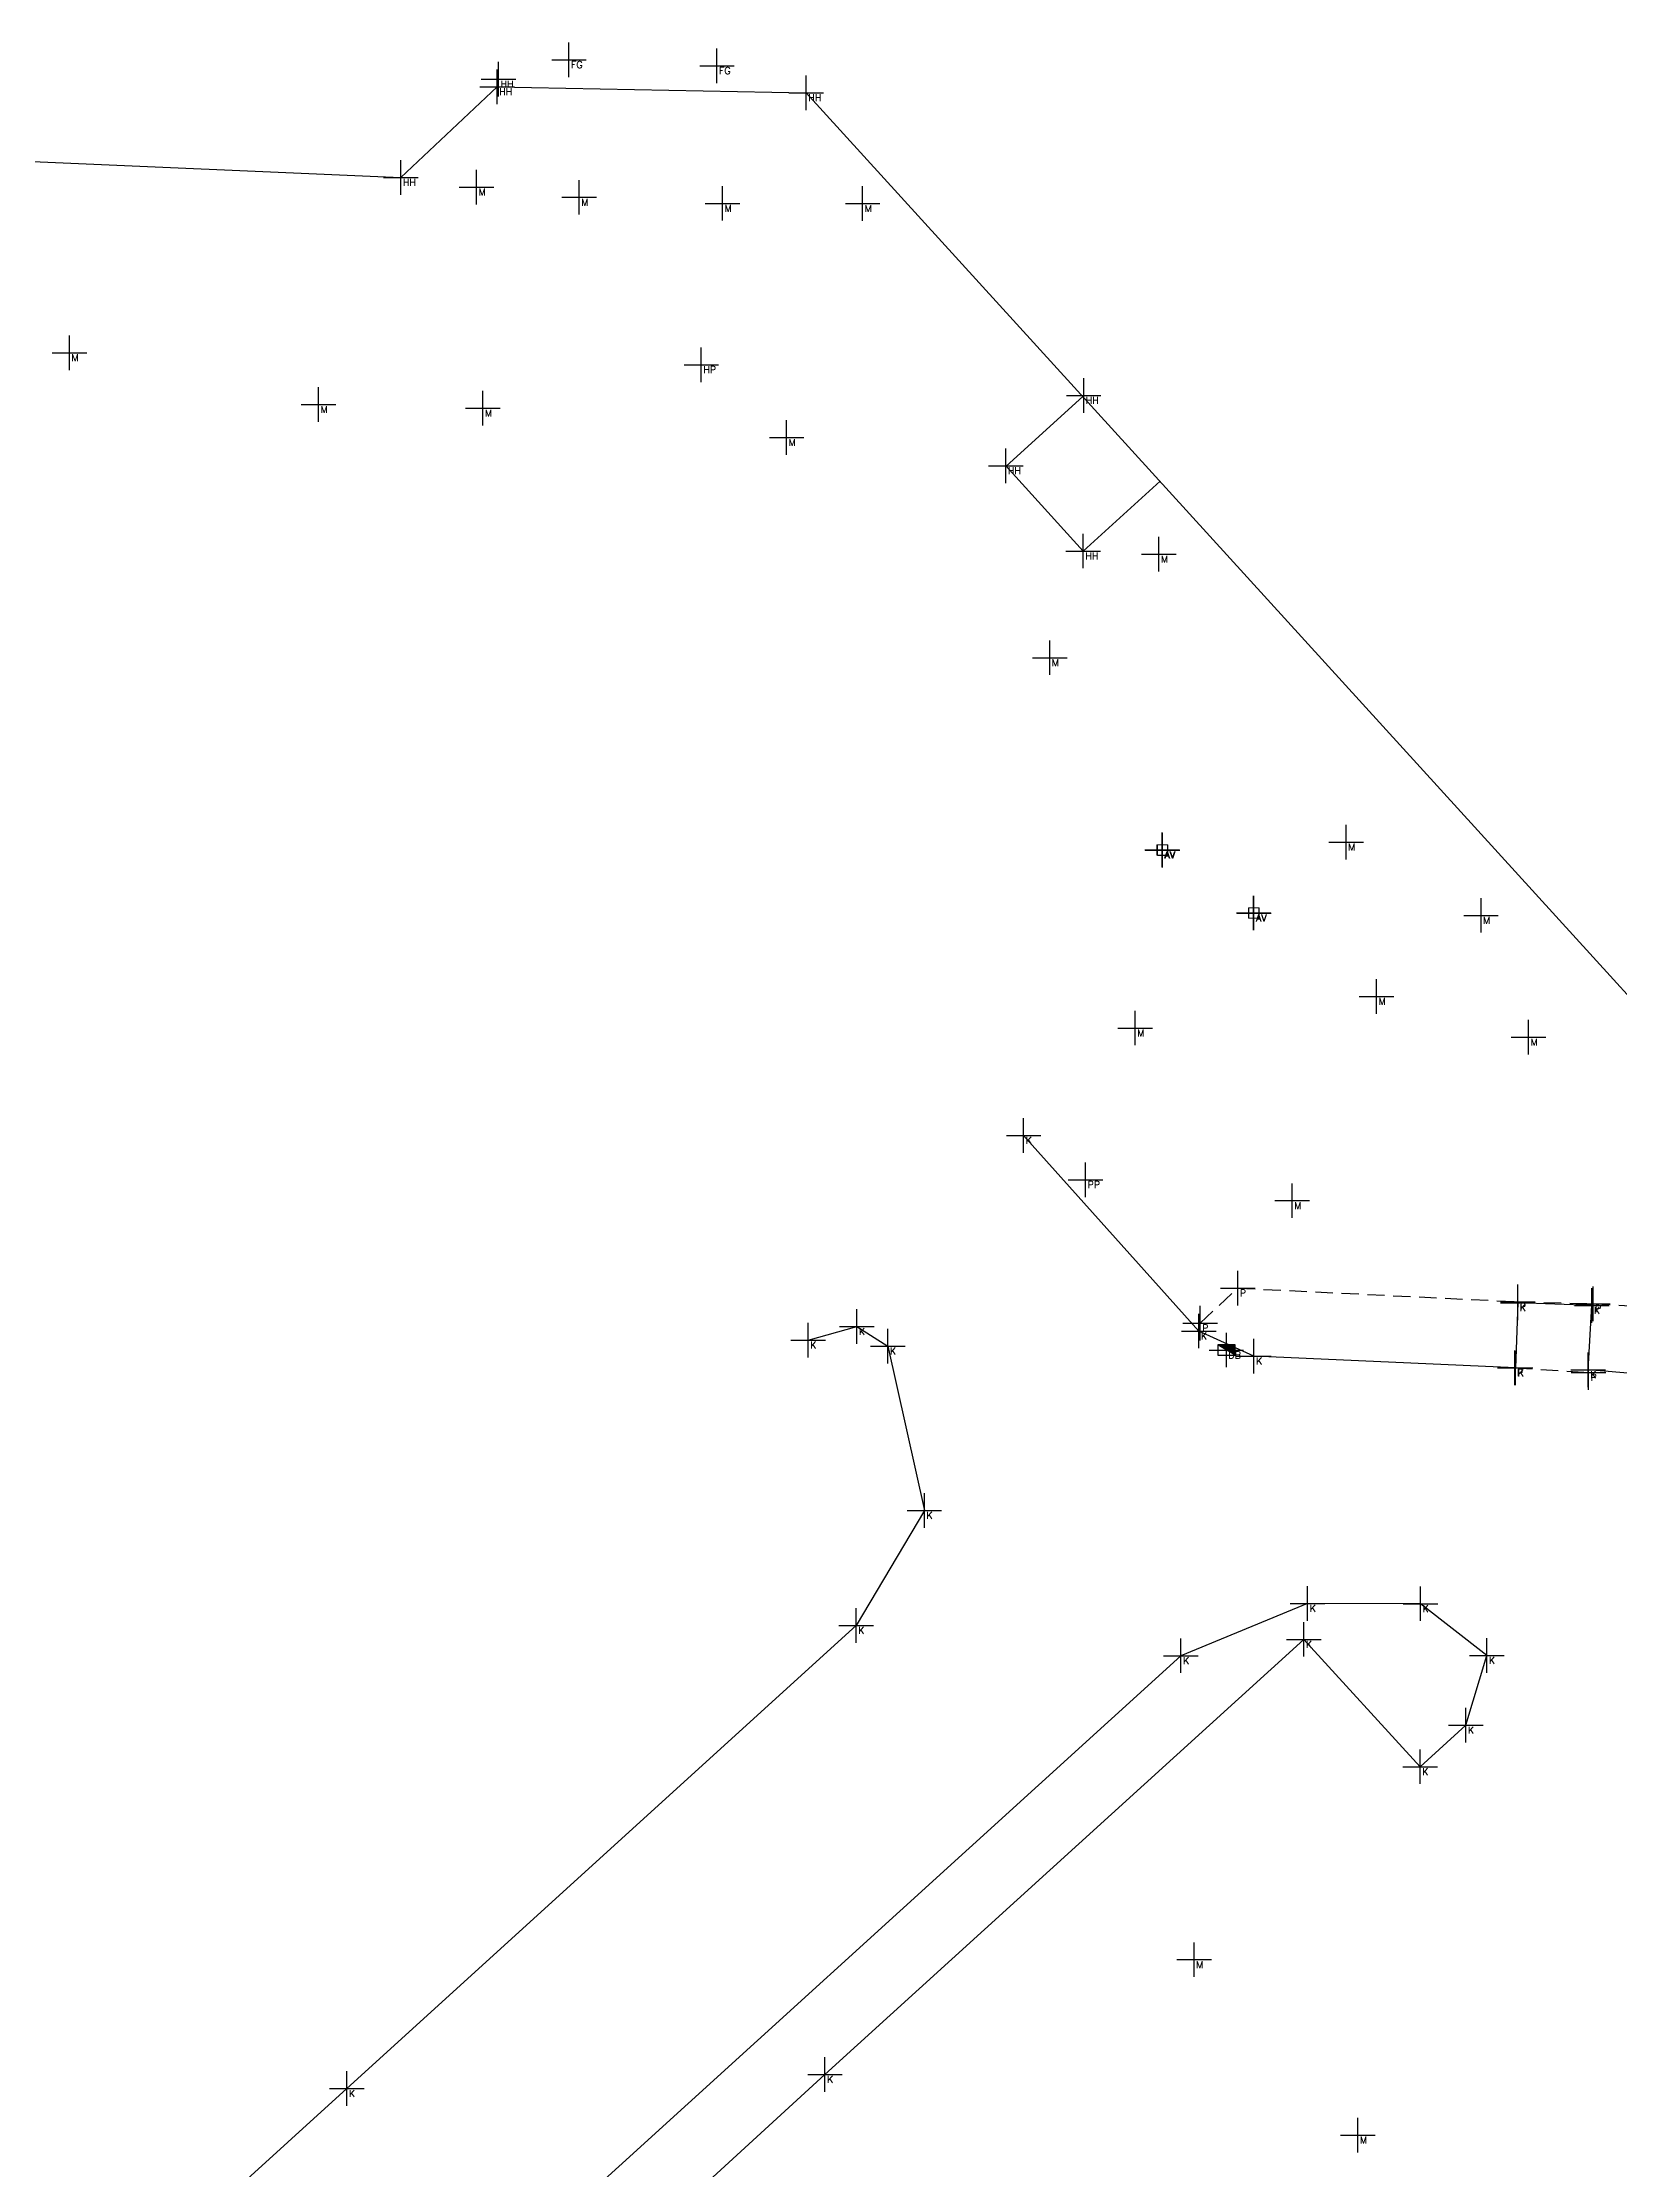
# Model space of a CAD drawing. Header units: metres. Extents: x 113488 to 113987, y 6281306 to 6282136.
# Drawn here: x 113809.7 to 113855.3, y 6281596.7 to 6281658.1 of the extents above; entities that cross this region are included whole.
import ezdxf
from ezdxf.enums import TextEntityAlignment as Align

# ---------------------------------------------------------------- set-up
doc = ezdxf.new("R2010")
doc.units = ezdxf.units.M
doc.header["$PDMODE"] = 2
doc.header["$PDSIZE"] = 0.5
doc.linetypes.add('DASHED', pattern=[0.75, 0.5, -0.25])
doc.linetypes.add('HIDDEN2', pattern=[0.1875, 0.125, -0.0625])
for name, color, linetype in [('M-0CODE', 7, 'Continuous'), ('M-1MATPKT', 7, 'Continuous'), ('M-2VA', 7, 'Continuous'), ('M-3YTOR', 7, 'Continuous'), ('M-BEF-BRUNNAR-INMÄTT', 7, 'Continuous'), ('M-BEF-BYGGNAD-INMÄTT', 7, 'Continuous'), ('M-BEF-VA-V', 4, 'HIDDEN2'), ('M-BEF-VA-V-INMÄTT', 7, 'Continuous'), ('M-BEF-VÄGKANT', 6, 'DASHED'), ('M-BEF-VÄGKANTSTÖD', 1, 'Continuous'), ('pntdesc', 1, 'Continuous')]:
    doc.layers.add(name, color=color, linetype=linetype)
doc.styles.get("Standard").update_dxf_attribs({"font": 'simplex8.shx'})

# ---------------------------------------------------------------- blocks, each defined once
blk = doc.blocks.new('meas')
at = {"color": 0}
blk.add_point((0, 0), dxfattribs=at)
at = {"layer": 'pntdesc'}
blk.add_attdef('PNTDESC', text='', height=1, dxfattribs=at).set_placement((0.3, -0.21), align=Align.TOP_LEFT)
blk = doc.blocks.new('AV')
at = {"layer": 'M-BEF-VA-V', "linetype": 'Continuous', "lineweight": 0, "flags": 128}
blk.add_lwpolyline([(-0.15, 0.15), (-0.15, -0.15), (0.15, -0.15), (0.15, 0.15)], close=True, dxfattribs=at)
blk = doc.blocks.new('BEF-DB')
blk.add_hatch(color=256).paths.add_polyline_path([(-0.25, 0.15), (0.25, -0.15), (0.25, 0.15)])
blk.add_line((0.25, -0.15), (-0.25, 0.15))
at = {"flags": 128}
blk.add_lwpolyline([(-0.25, 0.15), (-0.25, -0.15), (0.25, -0.15), (0.25, 0.15)], close=True, dxfattribs=at)

msp = doc.modelspace()

# ---------------------------------------------------------------- linework, layer by layer
at = {"layer": 'M-BEF-BYGGNAD-INMÄTT', "elevation": 7.475}
msp.add_lwpolyline([(113841.994, 6281645.467), (113839.777, 6281643.452), (113837.545, 6281645.907), (113839.76, 6281647.92)], dxfattribs=at)
at = {"layer": 'M-BEF-BYGGNAD-INMÄTT'}
for points in [[(113808.737, 6281654.739, 7.459), (113820.051, 6281654.247, 7.493), (113822.836, 6281656.87, 7.572), (113831.769, 6281656.695, 7.552)], [(113831.769, 6281656.695, 7.552), (113856.184, 6281629.884, 7.474)]]:
    msp.add_polyline3d(points, dxfattribs=at)
at = {"layer": 'M-BEF-VÄGKANT'}
for points in [[(113843.155, 6281621.138, 7.188), (113844.241, 6281622.147, 7.235), (113852.336, 6281621.755, 7.273), (113854.51, 6281621.697, 7.256), (113872.249, 6281620.73, 7.304), (113872.161, 6281619.027, 7.354)], [(113852.252, 6281619.844, 7.154), (113854.38, 6281619.707, 7.172)]]:
    msp.add_polyline3d(points, dxfattribs=at)
at = {"layer": 'M-BEF-VÄGKANTSTÖD'}
for points in [[(113891.462, 6281611.157, 7.156), (113892.91, 6281609.563, 7.021), (113890.079, 6281609.716, 7.037), (113886.766, 6281613.423, 7.086), (113888.228, 6281614.726, 7.222), (113886.773, 6281616.304, 7.256), (113885.273, 6281614.958, 7.096), (113882.201, 6281618.385, 7.153), (113875.45, 6281618.742, 7.227), (113866.19, 6281619.169, 7.228), (113857.241, 6281619.545, 7.137), (113854.371, 6281619.786, 7.164), (113854.477, 6281621.643, 7.254), (113852.332, 6281621.721, 7.247), (113852.272, 6281619.839, 7.134), (113844.709, 6281620.184, 7.068), (113843.114, 6281620.908, 7.078), (113838.053, 6281626.562, 7.159)], [(113831.827, 6281620.645, 7.217), (113833.23, 6281621.035, 7.198), (113834.126, 6281620.471, 7.199), (113835.183, 6281615.72, 7.059), (113833.212, 6281612.398, 7.018), (113818.49, 6281599.012, 6.841), (113801.006, 6281583.115, 6.512), (113788.676, 6281571.883, 6.341)], [(113846.15, 6281611.996, 7.222), (113849.516, 6281608.316, 7.187), (113850.835, 6281609.514, 7.209), (113851.44, 6281611.528, 7.242), (113849.521, 6281613.027, 7.221), (113846.26, 6281613.031, 7.178), (113842.599, 6281611.524, 7.117), (113822.237, 6281593.018, 6.7), (113805.966, 6281578.213, 6.433), (113794.91, 6281568.164, 6.264), (113785.481, 6281559.584, 6.12), (113783.398, 6281556.652, 6.041), (113783.466, 6281554.148, 5.988), (113784.671, 6281552.041, 5.957), (113786.084, 6281551.369, 5.94), (113787.514, 6281551.917, 5.952), (113788.304, 6281552.687, 5.965), (113785.022, 6281556.352, 6.029), (113795.156, 6281565.586, 6.219), (113803.447, 6281573.137, 6.433), (113807.699, 6281568.502, 6.389)], [(113832.311, 6281599.42, 6.969), (113846.15, 6281611.996, 7.222)], [(113807.675, 6281568.505, 6.377), (113813.208, 6281573.595, 6.448), (113809.049, 6281578.088, 6.572), (113816.67, 6281585.067, 6.677), (113824.093, 6281591.887, 6.809), (113832.311, 6281599.42, 6.969)]]:
    msp.add_polyline3d(points, dxfattribs=at)

# ---------------------------------------------------------------- block references
at = {"layer": 'M-0CODE', "color": 7}
ref = msp.add_blockref('meas', (113824.912, 6281657.648, 7.589), dxfattribs=dict(at, xscale=0.2, yscale=0.2, zscale=0.2))
ref.add_attrib('PNTDESC', 'FG', dxfattribs={"layer": 'pntdesc', "height": 0.2}).set_placement((113824.972, 6281657.606, 7.589), align=Align.TOP_LEFT)
ref = msp.add_blockref('meas', (113829.189, 6281657.478, 7.579), dxfattribs=dict(at, xscale=0.2, yscale=0.2, zscale=0.2))
ref.add_attrib('PNTDESC', 'FG', dxfattribs={"layer": 'pntdesc', "height": 0.2}).set_placement((113829.249, 6281657.436, 7.579), align=Align.TOP_LEFT)
ref = msp.add_blockref('meas', (113831.769, 6281656.695, 7.552), dxfattribs=dict(at, xscale=0.2, yscale=0.2, zscale=0.2))
ref.add_attrib('PNTDESC', 'HH', dxfattribs={"layer": 'pntdesc', "height": 0.2}).set_placement((113831.829, 6281656.653, 7.552), align=Align.TOP_LEFT)
ref = msp.add_blockref('meas', (113839.788, 6281647.946, 7.54), dxfattribs=dict(at, xscale=0.2, yscale=0.2, zscale=0.2))
ref.add_attrib('PNTDESC', 'HH', dxfattribs={"layer": 'pntdesc', "height": 0.2}).set_placement((113839.848, 6281647.904, 7.54), align=Align.TOP_LEFT)
ref = msp.add_blockref('meas', (113837.537, 6281645.916, 7.492), dxfattribs=dict(at, xscale=0.2, yscale=0.2, zscale=0.2))
ref.add_attrib('PNTDESC', 'HH', dxfattribs={"layer": 'pntdesc', "height": 0.2}).set_placement((113837.597, 6281645.874, 7.492), align=Align.TOP_LEFT)
ref = msp.add_blockref('meas', (113839.777, 6281643.452, 7.475), dxfattribs=dict(at, xscale=0.2, yscale=0.2, zscale=0.2))
ref.add_attrib('PNTDESC', 'HH', dxfattribs={"layer": 'pntdesc', "height": 0.2}).set_placement((113839.837, 6281643.41, 7.475), align=Align.TOP_LEFT)
at = {"layer": 'M-1MATPKT', "color": 20}
ref = msp.add_blockref('meas', (113822.836, 6281656.87, 7.572), dxfattribs=dict(at, xscale=0.2, yscale=0.2, zscale=0.2))
ref.add_attrib('PNTDESC', 'HH', dxfattribs={"layer": 'pntdesc', "height": 0.2}).set_placement((113822.896, 6281656.828, 7.572), align=Align.TOP_LEFT)
ref = msp.add_blockref('meas', (113822.874, 6281657.087, 7.573), dxfattribs=dict(at, xscale=0.2, yscale=0.2, zscale=0.2))
ref.add_attrib('PNTDESC', 'HH', dxfattribs={"layer": 'pntdesc', "height": 0.2}).set_placement((113822.934, 6281657.045, 7.573), align=Align.TOP_LEFT)
ref = msp.add_blockref('meas', (113820.051, 6281654.247, 7.493), dxfattribs=dict(at, xscale=0.2, yscale=0.2, zscale=0.2))
ref.add_attrib('PNTDESC', 'HH', dxfattribs={"layer": 'pntdesc', "height": 0.2}).set_placement((113820.111, 6281654.205, 7.493), align=Align.TOP_LEFT)
at = {"layer": 'M-1MATPKT', "color": 130}
ref = msp.add_blockref('meas', (113828.736, 6281648.833, 7.416), dxfattribs=dict(at, xscale=0.2, yscale=0.2, zscale=0.2))
ref.add_attrib('PNTDESC', 'HP', dxfattribs={"layer": 'pntdesc', "height": 0.2}).set_placement((113828.796, 6281648.791, 7.416), align=Align.TOP_LEFT)
at = {"layer": 'M-1MATPKT', "color": 20}
ref = msp.add_blockref('meas', (113839.842, 6281625.281, 7.282), dxfattribs=dict(at, xscale=0.2, yscale=0.2, zscale=0.2))
ref.add_attrib('PNTDESC', 'PP', dxfattribs={"layer": 'pntdesc', "height": 0.2}).set_placement((113839.902, 6281625.239, 7.282), align=Align.TOP_LEFT)
at = {"layer": 'M-2VA', "color": 130}
ref = msp.add_blockref('meas', (113842.056, 6281634.813, 7.339), dxfattribs=dict(at, xscale=0.2, yscale=0.2, zscale=0.2))
ref.add_attrib('PNTDESC', 'AV', dxfattribs={"layer": 'pntdesc', "height": 0.2}).set_placement((113842.116, 6281634.771, 7.339), align=Align.TOP_LEFT)
ref = msp.add_blockref('meas', (113842.07, 6281634.806, 7.36), dxfattribs=dict(at, xscale=0.2, yscale=0.2, zscale=0.2))
ref.add_attrib('PNTDESC', 'AV', dxfattribs={"layer": 'pntdesc', "height": 0.2}).set_placement((113842.13, 6281634.764, 7.36), align=Align.TOP_LEFT)
ref = msp.add_blockref('meas', (113844.701, 6281632.99, 7.398), dxfattribs=dict(at, xscale=0.2, yscale=0.2, zscale=0.2))
ref.add_attrib('PNTDESC', 'AV', dxfattribs={"layer": 'pntdesc', "height": 0.2}).set_placement((113844.761, 6281632.948, 7.398), align=Align.TOP_LEFT)
ref = msp.add_blockref('meas', (113844.71, 6281632.989, 7.36), dxfattribs=dict(at, xscale=0.2, yscale=0.2, zscale=0.2))
ref.add_attrib('PNTDESC', 'AV', dxfattribs={"layer": 'pntdesc', "height": 0.2}).set_placement((113844.77, 6281632.947, 7.36), align=Align.TOP_LEFT)
at = {"layer": 'M-2VA', "color": 150}
ref = msp.add_blockref('meas', (113843.912, 6281620.359, 7.024), dxfattribs=dict(at, xscale=0.2, yscale=0.2, zscale=0.2))
ref.add_attrib('PNTDESC', 'DB', dxfattribs={"layer": 'pntdesc', "height": 0.2}).set_placement((113843.972, 6281620.317, 7.024), align=Align.TOP_LEFT)
at = {"layer": 'M-3YTOR', "color": 90}
ref = msp.add_blockref('meas', (113822.241, 6281653.971, 7.495), dxfattribs=dict(at, xscale=0.2, yscale=0.2, zscale=0.2))
ref.add_attrib('PNTDESC', 'M', dxfattribs={"layer": 'pntdesc', "height": 0.2}).set_placement((113822.301, 6281653.929, 7.495), align=Align.TOP_LEFT)
ref = msp.add_blockref('meas', (113825.209, 6281653.675, 7.484), dxfattribs=dict(at, xscale=0.2, yscale=0.2, zscale=0.2))
ref.add_attrib('PNTDESC', 'M', dxfattribs={"layer": 'pntdesc', "height": 0.2}).set_placement((113825.269, 6281653.633, 7.484), align=Align.TOP_LEFT)
ref = msp.add_blockref('meas', (113829.346, 6281653.5, 7.483), dxfattribs=dict(at, xscale=0.2, yscale=0.2, zscale=0.2))
ref.add_attrib('PNTDESC', 'M', dxfattribs={"layer": 'pntdesc', "height": 0.2}).set_placement((113829.406, 6281653.458, 7.483), align=Align.TOP_LEFT)
ref = msp.add_blockref('meas', (113833.4, 6281653.493, 7.471), dxfattribs=dict(at, xscale=0.2, yscale=0.2, zscale=0.2))
ref.add_attrib('PNTDESC', 'M', dxfattribs={"layer": 'pntdesc', "height": 0.2}).set_placement((113833.46, 6281653.451, 7.471), align=Align.TOP_LEFT)
ref = msp.add_blockref('meas', (113810.471, 6281649.182, 7.42), dxfattribs=dict(at, xscale=0.2, yscale=0.2, zscale=0.2))
ref.add_attrib('PNTDESC', 'M', dxfattribs={"layer": 'pntdesc', "height": 0.2}).set_placement((113810.531, 6281649.14, 7.42), align=Align.TOP_LEFT)
ref = msp.add_blockref('meas', (113817.673, 6281647.684, 7.437), dxfattribs=dict(at, xscale=0.2, yscale=0.2, zscale=0.2))
ref.add_attrib('PNTDESC', 'M', dxfattribs={"layer": 'pntdesc', "height": 0.2}).set_placement((113817.733, 6281647.642, 7.437), align=Align.TOP_LEFT)
ref = msp.add_blockref('meas', (113822.423, 6281647.579, 7.43), dxfattribs=dict(at, xscale=0.2, yscale=0.2, zscale=0.2))
ref.add_attrib('PNTDESC', 'M', dxfattribs={"layer": 'pntdesc', "height": 0.2}).set_placement((113822.483, 6281647.537, 7.43), align=Align.TOP_LEFT)
ref = msp.add_blockref('meas', (113831.203, 6281646.731, 7.425), dxfattribs=dict(at, xscale=0.2, yscale=0.2, zscale=0.2))
ref.add_attrib('PNTDESC', 'M', dxfattribs={"layer": 'pntdesc', "height": 0.2}).set_placement((113831.263, 6281646.689, 7.425), align=Align.TOP_LEFT)
ref = msp.add_blockref('meas', (113841.96, 6281643.359, 7.496), dxfattribs=dict(at, xscale=0.2, yscale=0.2, zscale=0.2))
ref.add_attrib('PNTDESC', 'M', dxfattribs={"layer": 'pntdesc', "height": 0.2}).set_placement((113842.02, 6281643.317, 7.496), align=Align.TOP_LEFT)
ref = msp.add_blockref('meas', (113838.807, 6281640.369, 7.431), dxfattribs=dict(at, xscale=0.2, yscale=0.2, zscale=0.2))
ref.add_attrib('PNTDESC', 'M', dxfattribs={"layer": 'pntdesc', "height": 0.2}).set_placement((113838.867, 6281640.327, 7.431), align=Align.TOP_LEFT)
ref = msp.add_blockref('meas', (113847.371, 6281635.037, 7.456), dxfattribs=dict(at, xscale=0.2, yscale=0.2, zscale=0.2))
ref.add_attrib('PNTDESC', 'M', dxfattribs={"layer": 'pntdesc', "height": 0.2}).set_placement((113847.431, 6281634.995, 7.456), align=Align.TOP_LEFT)
ref = msp.add_blockref('meas', (113851.272, 6281632.922, 7.514), dxfattribs=dict(at, xscale=0.2, yscale=0.2, zscale=0.2))
ref.add_attrib('PNTDESC', 'M', dxfattribs={"layer": 'pntdesc', "height": 0.2}).set_placement((113851.332, 6281632.88, 7.514), align=Align.TOP_LEFT)
ref = msp.add_blockref('meas', (113848.255, 6281630.579, 7.453), dxfattribs=dict(at, xscale=0.2, yscale=0.2, zscale=0.2))
ref.add_attrib('PNTDESC', 'M', dxfattribs={"layer": 'pntdesc', "height": 0.2}).set_placement((113848.315, 6281630.537, 7.453), align=Align.TOP_LEFT)
ref = msp.add_blockref('meas', (113841.28, 6281629.665, 7.314), dxfattribs=dict(at, xscale=0.2, yscale=0.2, zscale=0.2))
ref.add_attrib('PNTDESC', 'M', dxfattribs={"layer": 'pntdesc', "height": 0.2}).set_placement((113841.34, 6281629.623, 7.314), align=Align.TOP_LEFT)
ref = msp.add_blockref('meas', (113852.646, 6281629.399, 7.406), dxfattribs=dict(at, xscale=0.2, yscale=0.2, zscale=0.2))
ref.add_attrib('PNTDESC', 'M', dxfattribs={"layer": 'pntdesc', "height": 0.2}).set_placement((113852.706, 6281629.357, 7.406), align=Align.TOP_LEFT)
at = {"layer": 'M-3YTOR', "color": 130}
ref = msp.add_blockref('meas', (113838.053, 6281626.562, 7.159), dxfattribs=dict(at, xscale=0.2, yscale=0.2, zscale=0.2))
ref.add_attrib('PNTDESC', 'K', dxfattribs={"layer": 'pntdesc', "height": 0.2}).set_placement((113838.113, 6281626.52, 7.159), align=Align.TOP_LEFT)
at = {"layer": 'M-3YTOR', "color": 90}
ref = msp.add_blockref('meas', (113845.817, 6281624.676, 7.289), dxfattribs=dict(at, xscale=0.2, yscale=0.2, zscale=0.2))
ref.add_attrib('PNTDESC', 'M', dxfattribs={"layer": 'pntdesc', "height": 0.2}).set_placement((113845.877, 6281624.634, 7.289), align=Align.TOP_LEFT)
at = {"layer": 'M-3YTOR', "color": 164}
ref = msp.add_blockref('meas', (113844.241, 6281622.147, 7.235), dxfattribs=dict(at, xscale=0.2, yscale=0.2, zscale=0.2))
ref.add_attrib('PNTDESC', 'P', dxfattribs={"layer": 'pntdesc', "height": 0.2}).set_placement((113844.301, 6281622.105, 7.235), align=Align.TOP_LEFT)
at = {"layer": 'M-3YTOR', "color": 130}
ref = msp.add_blockref('meas', (113852.332, 6281621.721, 7.247), dxfattribs=dict(at, xscale=0.2, yscale=0.2, zscale=0.2))
ref.add_attrib('PNTDESC', 'K', dxfattribs={"layer": 'pntdesc', "height": 0.2}).set_placement((113852.392, 6281621.679, 7.247), align=Align.TOP_LEFT)
at = {"layer": 'M-3YTOR', "color": 164}
ref = msp.add_blockref('meas', (113852.336, 6281621.755, 7.273), dxfattribs=dict(at, xscale=0.2, yscale=0.2, zscale=0.2))
ref.add_attrib('PNTDESC', 'P', dxfattribs={"layer": 'pntdesc', "height": 0.2}).set_placement((113852.396, 6281621.713, 7.273), align=Align.TOP_LEFT)
at = {"layer": 'M-3YTOR', "color": 130}
ref = msp.add_blockref('meas', (113854.477, 6281621.643, 7.254), dxfattribs=dict(at, xscale=0.2, yscale=0.2, zscale=0.2))
ref.add_attrib('PNTDESC', 'K', dxfattribs={"layer": 'pntdesc', "height": 0.2}).set_placement((113854.537, 6281621.601, 7.254), align=Align.TOP_LEFT)
at = {"layer": 'M-3YTOR', "color": 164}
ref = msp.add_blockref('meas', (113854.51, 6281621.697, 7.256), dxfattribs=dict(at, xscale=0.2, yscale=0.2, zscale=0.2))
ref.add_attrib('PNTDESC', 'P', dxfattribs={"layer": 'pntdesc', "height": 0.2}).set_placement((113854.57, 6281621.655, 7.256), align=Align.TOP_LEFT)
at = {"layer": 'M-3YTOR', "color": 130}
ref = msp.add_blockref('meas', (113831.827, 6281620.645, 7.217), dxfattribs=dict(at, xscale=0.2, yscale=0.2, zscale=0.2))
ref.add_attrib('PNTDESC', 'K', dxfattribs={"layer": 'pntdesc', "height": 0.2}).set_placement((113831.887, 6281620.603, 7.217), align=Align.TOP_LEFT)
ref = msp.add_blockref('meas', (113833.23, 6281621.035, 7.198), dxfattribs=dict(at, xscale=0.2, yscale=0.2, zscale=0.2))
ref.add_attrib('PNTDESC', 'K', dxfattribs={"layer": 'pntdesc', "height": 0.2}).set_placement((113833.29, 6281620.993, 7.198), align=Align.TOP_LEFT)
ref = msp.add_blockref('meas', (113843.114, 6281620.908, 7.078), dxfattribs=dict(at, xscale=0.2, yscale=0.2, zscale=0.2))
ref.add_attrib('PNTDESC', 'K', dxfattribs={"layer": 'pntdesc', "height": 0.2}).set_placement((113843.174, 6281620.866, 7.078), align=Align.TOP_LEFT)
at = {"layer": 'M-3YTOR', "color": 164}
ref = msp.add_blockref('meas', (113843.155, 6281621.138, 7.188), dxfattribs=dict(at, xscale=0.2, yscale=0.2, zscale=0.2))
ref.add_attrib('PNTDESC', 'P', dxfattribs={"layer": 'pntdesc', "height": 0.2}).set_placement((113843.215, 6281621.096, 7.188), align=Align.TOP_LEFT)
at = {"layer": 'M-3YTOR', "color": 130}
ref = msp.add_blockref('meas', (113834.126, 6281620.471, 7.199), dxfattribs=dict(at, xscale=0.2, yscale=0.2, zscale=0.2))
ref.add_attrib('PNTDESC', 'K', dxfattribs={"layer": 'pntdesc', "height": 0.2}).set_placement((113834.186, 6281620.429, 7.199), align=Align.TOP_LEFT)
ref = msp.add_blockref('meas', (113844.709, 6281620.184, 7.068), dxfattribs=dict(at, xscale=0.2, yscale=0.2, zscale=0.2))
ref.add_attrib('PNTDESC', 'K', dxfattribs={"layer": 'pntdesc', "height": 0.2}).set_placement((113844.769, 6281620.142, 7.068), align=Align.TOP_LEFT)
at = {"layer": 'M-3YTOR', "color": 164}
ref = msp.add_blockref('meas', (113852.252, 6281619.844, 7.154), dxfattribs=dict(at, xscale=0.2, yscale=0.2, zscale=0.2))
ref.add_attrib('PNTDESC', 'P', dxfattribs={"layer": 'pntdesc', "height": 0.2}).set_placement((113852.312, 6281619.802, 7.154), align=Align.TOP_LEFT)
at = {"layer": 'M-3YTOR', "color": 130}
ref = msp.add_blockref('meas', (113852.272, 6281619.839, 7.134), dxfattribs=dict(at, xscale=0.2, yscale=0.2, zscale=0.2))
ref.add_attrib('PNTDESC', 'K', dxfattribs={"layer": 'pntdesc', "height": 0.2}).set_placement((113852.332, 6281619.797, 7.134), align=Align.TOP_LEFT)
ref = msp.add_blockref('meas', (113854.371, 6281619.786, 7.164), dxfattribs=dict(at, xscale=0.2, yscale=0.2, zscale=0.2))
ref.add_attrib('PNTDESC', 'K', dxfattribs={"layer": 'pntdesc', "height": 0.2}).set_placement((113854.431, 6281619.744, 7.164), align=Align.TOP_LEFT)
at = {"layer": 'M-3YTOR', "color": 164}
ref = msp.add_blockref('meas', (113854.38, 6281619.707, 7.172), dxfattribs=dict(at, xscale=0.2, yscale=0.2, zscale=0.2))
ref.add_attrib('PNTDESC', 'P', dxfattribs={"layer": 'pntdesc', "height": 0.2}).set_placement((113854.44, 6281619.665, 7.172), align=Align.TOP_LEFT)
at = {"layer": 'M-3YTOR', "color": 130}
ref = msp.add_blockref('meas', (113835.183, 6281615.72, 7.059), dxfattribs=dict(at, xscale=0.2, yscale=0.2, zscale=0.2))
ref.add_attrib('PNTDESC', 'K', dxfattribs={"layer": 'pntdesc', "height": 0.2}).set_placement((113835.243, 6281615.678, 7.059), align=Align.TOP_LEFT)
ref = msp.add_blockref('meas', (113846.26, 6281613.031, 7.178), dxfattribs=dict(at, xscale=0.2, yscale=0.2, zscale=0.2))
ref.add_attrib('PNTDESC', 'K', dxfattribs={"layer": 'pntdesc', "height": 0.2}).set_placement((113846.32, 6281612.989, 7.178), align=Align.TOP_LEFT)
ref = msp.add_blockref('meas', (113849.521, 6281613.027, 7.221), dxfattribs=dict(at, xscale=0.2, yscale=0.2, zscale=0.2))
ref.add_attrib('PNTDESC', 'K', dxfattribs={"layer": 'pntdesc', "height": 0.2}).set_placement((113849.581, 6281612.985, 7.221), align=Align.TOP_LEFT)
ref = msp.add_blockref('meas', (113833.212, 6281612.398, 7.018), dxfattribs=dict(at, xscale=0.2, yscale=0.2, zscale=0.2))
ref.add_attrib('PNTDESC', 'K', dxfattribs={"layer": 'pntdesc', "height": 0.2}).set_placement((113833.272, 6281612.356, 7.018), align=Align.TOP_LEFT)
ref = msp.add_blockref('meas', (113846.15, 6281611.996, 7.222), dxfattribs=dict(at, xscale=0.2, yscale=0.2, zscale=0.2))
ref.add_attrib('PNTDESC', 'K', dxfattribs={"layer": 'pntdesc', "height": 0.2}).set_placement((113846.21, 6281611.954, 7.222), align=Align.TOP_LEFT)
ref = msp.add_blockref('meas', (113842.599, 6281611.524, 7.117), dxfattribs=dict(at, xscale=0.2, yscale=0.2, zscale=0.2))
ref.add_attrib('PNTDESC', 'K', dxfattribs={"layer": 'pntdesc', "height": 0.2}).set_placement((113842.659, 6281611.482, 7.117), align=Align.TOP_LEFT)
ref = msp.add_blockref('meas', (113851.44, 6281611.528, 7.242), dxfattribs=dict(at, xscale=0.2, yscale=0.2, zscale=0.2))
ref.add_attrib('PNTDESC', 'K', dxfattribs={"layer": 'pntdesc', "height": 0.2}).set_placement((113851.5, 6281611.486, 7.242), align=Align.TOP_LEFT)
ref = msp.add_blockref('meas', (113850.835, 6281609.514, 7.209), dxfattribs=dict(at, xscale=0.2, yscale=0.2, zscale=0.2))
ref.add_attrib('PNTDESC', 'K', dxfattribs={"layer": 'pntdesc', "height": 0.2}).set_placement((113850.895, 6281609.472, 7.209), align=Align.TOP_LEFT)
ref = msp.add_blockref('meas', (113849.516, 6281608.316, 7.187), dxfattribs=dict(at, xscale=0.2, yscale=0.2, zscale=0.2))
ref.add_attrib('PNTDESC', 'K', dxfattribs={"layer": 'pntdesc', "height": 0.2}).set_placement((113849.576, 6281608.274, 7.187), align=Align.TOP_LEFT)
at = {"layer": 'M-3YTOR', "color": 90}
ref = msp.add_blockref('meas', (113842.978, 6281602.739, 7.06), dxfattribs=dict(at, xscale=0.2, yscale=0.2, zscale=0.2))
ref.add_attrib('PNTDESC', 'M', dxfattribs={"layer": 'pntdesc', "height": 0.2}).set_placement((113843.038, 6281602.697, 7.06), align=Align.TOP_LEFT)
at = {"layer": 'M-3YTOR', "color": 130}
ref = msp.add_blockref('meas', (113832.311, 6281599.42, 6.969), dxfattribs=dict(at, xscale=0.2, yscale=0.2, zscale=0.2))
ref.add_attrib('PNTDESC', 'K', dxfattribs={"layer": 'pntdesc', "height": 0.2}).set_placement((113832.371, 6281599.378, 6.969), align=Align.TOP_LEFT)
ref = msp.add_blockref('meas', (113818.49, 6281599.012, 6.841), dxfattribs=dict(at, xscale=0.2, yscale=0.2, zscale=0.2))
ref.add_attrib('PNTDESC', 'K', dxfattribs={"layer": 'pntdesc', "height": 0.2}).set_placement((113818.55, 6281598.97, 6.841), align=Align.TOP_LEFT)
at = {"layer": 'M-3YTOR', "color": 90}
ref = msp.add_blockref('meas', (113847.71, 6281597.669, 6.948), dxfattribs=dict(at, xscale=0.2, yscale=0.2, zscale=0.2))
ref.add_attrib('PNTDESC', 'M', dxfattribs={"layer": 'pntdesc', "height": 0.2}).set_placement((113847.77, 6281597.627, 6.948), align=Align.TOP_LEFT)
at = {"layer": 'M-BEF-BRUNNAR-INMÄTT'}
msp.add_blockref('BEF-DB', (113843.912, 6281620.359, 7.024), dxfattribs=at)
at = {"layer": 'M-BEF-VA-V-INMÄTT'}
for p in [(113842.056, 6281634.813, 7.339), (113842.07, 6281634.806, 7.36), (113844.701, 6281632.99, 7.398), (113844.71, 6281632.989, 7.36)]:
    msp.add_blockref('AV', p, dxfattribs=at)

doc.saveas('drawing.dxf')
